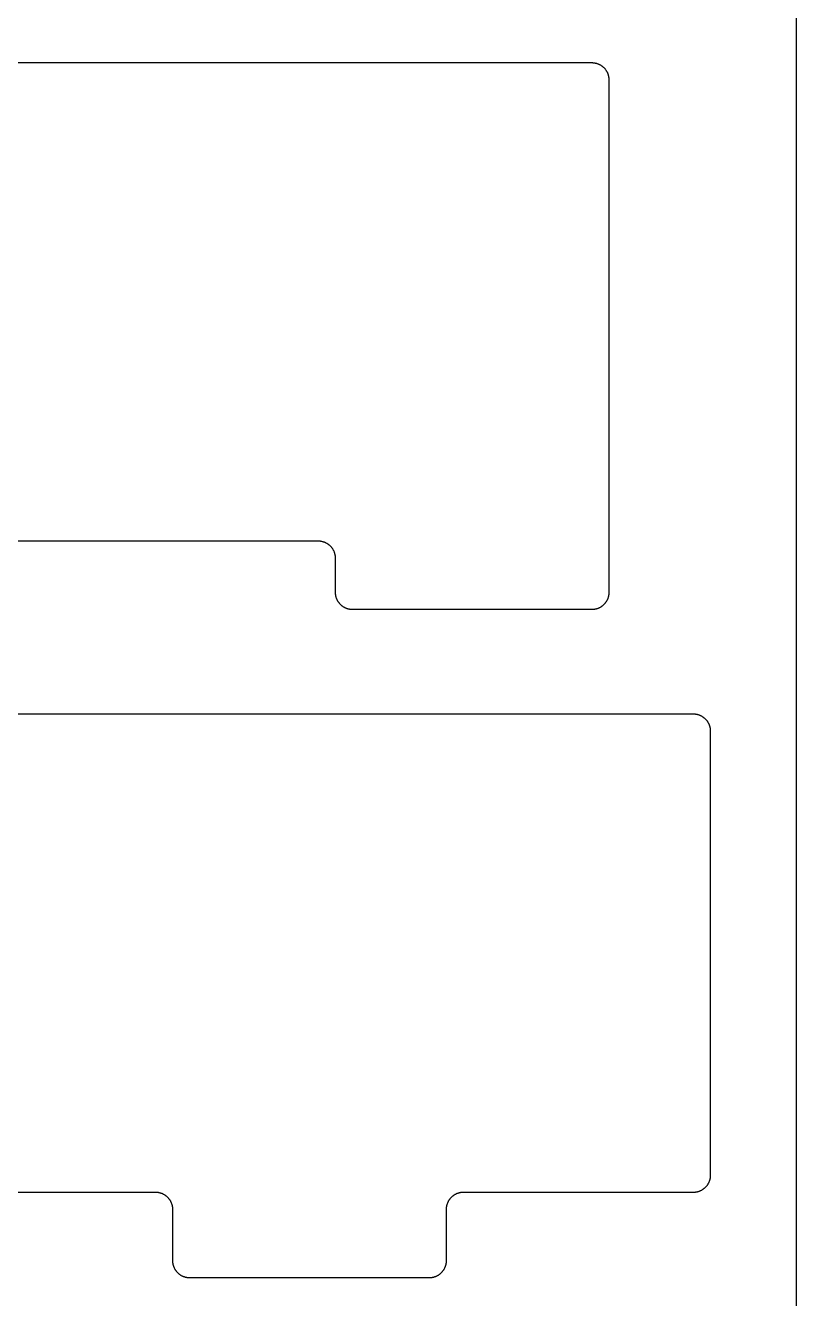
# Model space of a CAD drawing. Header units: millimetres. Extents: x 1057 to 1343, y -204 to -96.
# Drawn here: x 1320.31 to 1342.88, y -179.15 to -141.91 of the extents above; entities that cross this region are included whole.
import ezdxf

# ---------------------------------------------------------------- set-up
doc = ezdxf.new("R2010")
doc.units = ezdxf.units.MM
doc.layers.add('Layer 01', color=18, linetype='Continuous', true_color=0x000000)

msp = doc.modelspace()

# ---------------------------------------------------------------- linework, layer by layer
at = {"layer": 'Layer 01', "color": 0}
for p, q in [((1342.875, -196.55, 1.5), (1342.875, -103.45, 1.5)), ((1306.006, -143, 1.5), (1336.882, -143, 1.5)), ((1336.882, -143, 1.5), (1336.893, -143, 1.5)), ((1336.893, -143, 1.5), (1336.904, -143, 1.5)), ((1336.904, -143, 1.5), (1336.915, -143.001, 1.5)), ((1336.915, -143.001, 1.5), (1336.927, -143.002, 1.5)), ((1336.927, -143.002, 1.5), (1336.938, -143.003, 1.5)), ((1336.938, -143.003, 1.5), (1336.95, -143.005, 1.5)), ((1336.95, -143.005, 1.5), (1336.961, -143.006, 1.5)), ((1336.961, -143.006, 1.5), (1336.973, -143.008, 1.5)), ((1336.973, -143.008, 1.5), (1336.984, -143.011, 1.5)), ((1336.984, -143.011, 1.5), (1336.996, -143.013, 1.5)), ((1336.996, -143.013, 1.5), (1337.008, -143.016, 1.5)), ((1337.008, -143.016, 1.5), (1337.019, -143.019, 1.5)), ((1337.019, -143.019, 1.5), (1337.031, -143.023, 1.5)), ((1337.031, -143.023, 1.5), (1337.043, -143.027, 1.5)), ((1337.043, -143.027, 1.5), (1337.054, -143.031, 1.5)), ((1337.054, -143.031, 1.5), (1337.066, -143.035, 1.5)), ((1337.066, -143.035, 1.5), (1337.077, -143.04, 1.5)), ((1337.077, -143.04, 1.5), (1337.089, -143.045, 1.5)), ((1337.089, -143.045, 1.5), (1337.1, -143.05, 1.5)), ((1337.1, -143.05, 1.5), (1337.111, -143.056, 1.5)), ((1337.111, -143.056, 1.5), (1337.123, -143.062, 1.5)), ((1337.123, -143.062, 1.5), (1337.134, -143.068, 1.5)), ((1337.134, -143.068, 1.5), (1337.145, -143.075, 1.5)), ((1337.145, -143.075, 1.5), (1337.155, -143.082, 1.5)), ((1337.155, -143.082, 1.5), (1337.166, -143.089, 1.5)), ((1337.166, -143.089, 1.5), (1337.176, -143.096, 1.5)), ((1337.176, -143.096, 1.5), (1337.187, -143.104, 1.5)), ((1337.187, -143.104, 1.5), (1337.197, -143.112, 1.5)), ((1337.197, -143.112, 1.5), (1337.207, -143.12, 1.5)), ((1337.207, -143.12, 1.5), (1337.217, -143.129, 1.5)), ((1337.217, -143.129, 1.5), (1337.226, -143.137, 1.5)), ((1337.226, -143.137, 1.5), (1337.235, -143.146, 1.5)), ((1337.235, -143.146, 1.5), (1337.244, -143.156, 1.5)), ((1337.244, -143.156, 1.5), (1337.253, -143.165, 1.5)), ((1337.253, -143.165, 1.5), (1337.262, -143.175, 1.5)), ((1337.262, -143.175, 1.5), (1337.27, -143.185, 1.5)), ((1337.27, -143.185, 1.5), (1337.278, -143.195, 1.5)), ((1337.278, -143.195, 1.5), (1337.286, -143.205, 1.5)), ((1337.286, -143.205, 1.5), (1337.293, -143.216, 1.5)), ((1337.293, -143.216, 1.5), (1337.3, -143.226, 1.5)), ((1337.3, -143.226, 1.5), (1337.307, -143.237, 1.5)), ((1337.307, -143.237, 1.5), (1337.314, -143.248, 1.5)), ((1337.314, -143.248, 1.5), (1337.32, -143.259, 1.5)), ((1337.32, -143.259, 1.5), (1337.326, -143.27, 1.5)), ((1337.326, -143.27, 1.5), (1337.332, -143.282, 1.5)), ((1337.332, -143.282, 1.5), (1337.337, -143.293, 1.5)), ((1337.337, -143.293, 1.5), (1337.342, -143.304, 1.5)), ((1337.342, -143.304, 1.5), (1337.347, -143.316, 1.5)), ((1337.347, -143.316, 1.5), (1337.351, -143.328, 1.5)), ((1337.351, -143.328, 1.5), (1337.355, -143.339, 1.5)), ((1337.355, -143.339, 1.5), (1337.359, -143.351, 1.5)), ((1337.359, -143.351, 1.5), (1337.362, -143.362, 1.5)), ((1337.362, -143.362, 1.5), (1337.366, -143.374, 1.5)), ((1337.366, -143.374, 1.5), (1337.369, -143.386, 1.5)), ((1337.369, -143.386, 1.5), (1337.371, -143.397, 1.5)), ((1337.371, -143.397, 1.5), (1337.373, -143.409, 1.5)), ((1337.373, -143.409, 1.5), (1337.375, -143.421, 1.5)), ((1337.375, -143.421, 1.5), (1337.377, -143.432, 1.5)), ((1337.377, -143.432, 1.5), (1337.379, -143.444, 1.5)), ((1337.379, -143.444, 1.5), (1337.38, -143.455, 1.5)), ((1337.38, -143.455, 1.5), (1337.381, -143.466, 1.5)), ((1337.381, -143.466, 1.5), (1337.381, -143.478, 1.5)), ((1337.381, -143.478, 1.5), (1337.382, -143.489, 1.5)), ((1337.382, -143.489, 1.5), (1337.382, -143.5, 1.5)), ((1337.382, -143.5, 1.5), (1337.382, -158.5, 1.5)), ((1328.882, -157, 1.5), (1314.006, -157, 1.5)), ((1328.893, -157, 1.5), (1328.882, -157, 1.5)), ((1328.904, -157, 1.5), (1328.893, -157, 1.5)), ((1328.915, -157.001, 1.5), (1328.904, -157, 1.5)), ((1328.927, -157.002, 1.5), (1328.915, -157.001, 1.5)), ((1328.938, -157.003, 1.5), (1328.927, -157.002, 1.5)), ((1328.95, -157.005, 1.5), (1328.938, -157.003, 1.5)), ((1328.961, -157.006, 1.5), (1328.95, -157.005, 1.5)), ((1328.973, -157.008, 1.5), (1328.961, -157.006, 1.5)), ((1328.984, -157.011, 1.5), (1328.973, -157.008, 1.5)), ((1328.996, -157.013, 1.5), (1328.984, -157.011, 1.5)), ((1329.008, -157.016, 1.5), (1328.996, -157.013, 1.5)), ((1329.019, -157.019, 1.5), (1329.008, -157.016, 1.5)), ((1329.031, -157.023, 1.5), (1329.019, -157.019, 1.5)), ((1329.043, -157.027, 1.5), (1329.031, -157.023, 1.5)), ((1329.054, -157.031, 1.5), (1329.043, -157.027, 1.5)), ((1329.066, -157.035, 1.5), (1329.054, -157.031, 1.5)), ((1329.077, -157.04, 1.5), (1329.066, -157.035, 1.5)), ((1329.089, -157.045, 1.5), (1329.077, -157.04, 1.5)), ((1329.1, -157.05, 1.5), (1329.089, -157.045, 1.5)), ((1329.111, -157.056, 1.5), (1329.1, -157.05, 1.5)), ((1329.123, -157.062, 1.5), (1329.111, -157.056, 1.5)), ((1329.134, -157.068, 1.5), (1329.123, -157.062, 1.5)), ((1329.145, -157.075, 1.5), (1329.134, -157.068, 1.5)), ((1329.155, -157.082, 1.5), (1329.145, -157.075, 1.5)), ((1329.166, -157.089, 1.5), (1329.155, -157.082, 1.5)), ((1329.176, -157.096, 1.5), (1329.166, -157.089, 1.5)), ((1329.187, -157.104, 1.5), (1329.176, -157.096, 1.5)), ((1329.197, -157.112, 1.5), (1329.187, -157.104, 1.5)), ((1329.207, -157.12, 1.5), (1329.197, -157.112, 1.5)), ((1329.217, -157.129, 1.5), (1329.207, -157.12, 1.5)), ((1329.226, -157.137, 1.5), (1329.217, -157.129, 1.5)), ((1329.235, -157.146, 1.5), (1329.226, -157.137, 1.5)), ((1329.244, -157.156, 1.5), (1329.235, -157.146, 1.5)), ((1329.253, -157.165, 1.5), (1329.244, -157.156, 1.5)), ((1329.262, -157.175, 1.5), (1329.253, -157.165, 1.5)), ((1329.27, -157.185, 1.5), (1329.262, -157.175, 1.5)), ((1329.278, -157.195, 1.5), (1329.27, -157.185, 1.5)), ((1329.286, -157.205, 1.5), (1329.278, -157.195, 1.5)), ((1329.293, -157.216, 1.5), (1329.286, -157.205, 1.5)), ((1329.3, -157.226, 1.5), (1329.293, -157.216, 1.5)), ((1329.307, -157.237, 1.5), (1329.3, -157.226, 1.5)), ((1329.314, -157.248, 1.5), (1329.307, -157.237, 1.5)), ((1329.32, -157.259, 1.5), (1329.314, -157.248, 1.5)), ((1329.326, -157.27, 1.5), (1329.32, -157.259, 1.5)), ((1329.332, -157.282, 1.5), (1329.326, -157.27, 1.5)), ((1329.337, -157.293, 1.5), (1329.332, -157.282, 1.5)), ((1329.342, -157.304, 1.5), (1329.337, -157.293, 1.5)), ((1329.347, -157.316, 1.5), (1329.342, -157.304, 1.5)), ((1329.351, -157.328, 1.5), (1329.347, -157.316, 1.5)), ((1329.355, -157.339, 1.5), (1329.351, -157.328, 1.5)), ((1329.359, -157.351, 1.5), (1329.355, -157.339, 1.5)), ((1329.362, -157.362, 1.5), (1329.359, -157.351, 1.5)), ((1329.366, -157.374, 1.5), (1329.362, -157.362, 1.5)), ((1329.369, -157.386, 1.5), (1329.366, -157.374, 1.5)), ((1329.371, -157.397, 1.5), (1329.369, -157.386, 1.5)), ((1329.373, -157.409, 1.5), (1329.371, -157.397, 1.5)), ((1329.375, -157.421, 1.5), (1329.373, -157.409, 1.5)), ((1329.377, -157.432, 1.5), (1329.375, -157.421, 1.5)), ((1329.379, -157.444, 1.5), (1329.377, -157.432, 1.5)), ((1329.38, -157.455, 1.5), (1329.379, -157.444, 1.5)), ((1329.381, -157.466, 1.5), (1329.38, -157.455, 1.5)), ((1329.381, -157.478, 1.5), (1329.381, -157.466, 1.5)), ((1329.382, -157.489, 1.5), (1329.381, -157.478, 1.5)), ((1329.382, -157.5, 1.5), (1329.382, -157.489, 1.5)), ((1329.382, -158.5, 1.5), (1329.382, -157.5, 1.5)), ((1329.382, -158.511, 1.5), (1329.382, -158.5, 1.5)), ((1329.382, -158.522, 1.5), (1329.382, -158.511, 1.5)), ((1329.383, -158.534, 1.5), (1329.382, -158.522, 1.5)), ((1329.384, -158.545, 1.5), (1329.383, -158.534, 1.5)), ((1329.385, -158.556, 1.5), (1329.384, -158.545, 1.5)), ((1329.386, -158.568, 1.5), (1329.385, -158.556, 1.5)), ((1329.388, -158.579, 1.5), (1329.386, -158.568, 1.5)), ((1329.39, -158.591, 1.5), (1329.388, -158.579, 1.5)), ((1329.392, -158.603, 1.5), (1329.39, -158.591, 1.5)), ((1329.395, -158.614, 1.5), (1329.392, -158.603, 1.5)), ((1329.398, -158.626, 1.5), (1329.395, -158.614, 1.5)), ((1329.401, -158.638, 1.5), (1329.398, -158.626, 1.5)), ((1329.405, -158.649, 1.5), (1329.401, -158.638, 1.5)), ((1337.362, -158.638, 1.5), (1337.359, -158.649, 1.5)), ((1337.366, -158.626, 1.5), (1337.362, -158.638, 1.5)), ((1337.369, -158.614, 1.5), (1337.366, -158.626, 1.5)), ((1337.371, -158.603, 1.5), (1337.369, -158.614, 1.5)), ((1337.373, -158.591, 1.5), (1337.371, -158.603, 1.5)), ((1337.375, -158.579, 1.5), (1337.373, -158.591, 1.5)), ((1337.377, -158.568, 1.5), (1337.375, -158.579, 1.5)), ((1337.379, -158.556, 1.5), (1337.377, -158.568, 1.5)), ((1337.38, -158.545, 1.5), (1337.379, -158.556, 1.5)), ((1337.381, -158.534, 1.5), (1337.38, -158.545, 1.5)), ((1337.382, -158.511, 1.5), (1337.381, -158.522, 1.5)), ((1337.381, -158.522, 1.5), (1337.381, -158.534, 1.5)), ((1337.382, -158.5, 1.5), (1337.382, -158.511, 1.5)), ((1329.408, -158.661, 1.5), (1329.405, -158.649, 1.5)), ((1329.412, -158.672, 1.5), (1329.408, -158.661, 1.5)), ((1329.417, -158.684, 1.5), (1329.412, -158.672, 1.5)), ((1329.422, -158.696, 1.5), (1329.417, -158.684, 1.5)), ((1329.427, -158.707, 1.5), (1329.422, -158.696, 1.5)), ((1329.432, -158.718, 1.5), (1329.427, -158.707, 1.5)), ((1329.438, -158.73, 1.5), (1329.432, -158.718, 1.5)), ((1329.444, -158.741, 1.5), (1329.438, -158.73, 1.5)), ((1329.45, -158.752, 1.5), (1329.444, -158.741, 1.5)), ((1329.456, -158.763, 1.5), (1329.45, -158.752, 1.5)), ((1329.463, -158.774, 1.5), (1329.456, -158.763, 1.5)), ((1329.47, -158.784, 1.5), (1329.463, -158.774, 1.5)), ((1329.478, -158.795, 1.5), (1329.47, -158.784, 1.5)), ((1329.486, -158.805, 1.5), (1329.478, -158.795, 1.5)), ((1329.494, -158.815, 1.5), (1329.486, -158.805, 1.5)), ((1329.502, -158.825, 1.5), (1329.494, -158.815, 1.5)), ((1329.51, -158.835, 1.5), (1329.502, -158.825, 1.5)), ((1329.519, -158.844, 1.5), (1329.51, -158.835, 1.5)), ((1329.528, -158.854, 1.5), (1329.519, -158.844, 1.5)), ((1329.537, -158.863, 1.5), (1329.528, -158.854, 1.5)), ((1329.547, -158.871, 1.5), (1329.537, -158.863, 1.5)), ((1329.557, -158.88, 1.5), (1329.547, -158.871, 1.5)), ((1329.567, -158.888, 1.5), (1329.557, -158.88, 1.5)), ((1329.577, -158.896, 1.5), (1329.567, -158.888, 1.5)), ((1329.587, -158.904, 1.5), (1329.577, -158.896, 1.5)), ((1329.598, -158.911, 1.5), (1329.587, -158.904, 1.5)), ((1329.608, -158.918, 1.5), (1329.598, -158.911, 1.5)), ((1329.619, -158.925, 1.5), (1329.608, -158.918, 1.5)), ((1329.63, -158.932, 1.5), (1329.619, -158.925, 1.5)), ((1329.641, -158.938, 1.5), (1329.63, -158.932, 1.5)), ((1329.652, -158.944, 1.5), (1329.641, -158.938, 1.5)), ((1329.663, -158.95, 1.5), (1329.652, -158.944, 1.5)), ((1329.675, -158.955, 1.5), (1329.663, -158.95, 1.5)), ((1329.686, -158.96, 1.5), (1329.675, -158.955, 1.5)), ((1329.698, -158.965, 1.5), (1329.686, -158.96, 1.5)), ((1329.709, -158.969, 1.5), (1329.698, -158.965, 1.5)), ((1329.721, -158.973, 1.5), (1329.709, -158.969, 1.5)), ((1329.733, -158.977, 1.5), (1329.721, -158.973, 1.5)), ((1329.744, -158.981, 1.5), (1329.733, -158.977, 1.5)), ((1329.756, -158.984, 1.5), (1329.744, -158.981, 1.5)), ((1329.767, -158.987, 1.5), (1329.756, -158.984, 1.5)), ((1329.779, -158.989, 1.5), (1329.767, -158.987, 1.5)), ((1329.791, -158.992, 1.5), (1329.779, -158.989, 1.5)), ((1329.802, -158.994, 1.5), (1329.791, -158.992, 1.5)), ((1329.814, -158.995, 1.5), (1329.802, -158.994, 1.5)), ((1329.825, -158.997, 1.5), (1329.814, -158.995, 1.5)), ((1329.837, -158.998, 1.5), (1329.825, -158.997, 1.5)), ((1329.848, -158.999, 1.5), (1329.837, -158.998, 1.5)), ((1329.859, -159, 1.5), (1329.848, -158.999, 1.5)), ((1329.871, -159, 1.5), (1329.859, -159, 1.5)), ((1329.882, -159, 1.5), (1329.871, -159, 1.5)), ((1336.882, -159, 1.5), (1329.882, -159, 1.5)), ((1336.893, -159, 1.5), (1336.882, -159, 1.5)), ((1336.904, -159, 1.5), (1336.893, -159, 1.5)), ((1336.915, -158.999, 1.5), (1336.904, -159, 1.5)), ((1336.927, -158.998, 1.5), (1336.915, -158.999, 1.5)), ((1336.938, -158.997, 1.5), (1336.927, -158.998, 1.5)), ((1336.95, -158.995, 1.5), (1336.938, -158.997, 1.5)), ((1336.961, -158.994, 1.5), (1336.95, -158.995, 1.5)), ((1336.973, -158.992, 1.5), (1336.961, -158.994, 1.5)), ((1336.984, -158.989, 1.5), (1336.973, -158.992, 1.5)), ((1336.996, -158.987, 1.5), (1336.984, -158.989, 1.5)), ((1337.008, -158.984, 1.5), (1336.996, -158.987, 1.5)), ((1337.019, -158.981, 1.5), (1337.008, -158.984, 1.5)), ((1337.031, -158.977, 1.5), (1337.019, -158.981, 1.5)), ((1337.043, -158.973, 1.5), (1337.031, -158.977, 1.5)), ((1337.054, -158.969, 1.5), (1337.043, -158.973, 1.5)), ((1337.066, -158.965, 1.5), (1337.054, -158.969, 1.5)), ((1337.077, -158.96, 1.5), (1337.066, -158.965, 1.5)), ((1337.089, -158.955, 1.5), (1337.077, -158.96, 1.5)), ((1337.1, -158.95, 1.5), (1337.089, -158.955, 1.5)), ((1337.111, -158.944, 1.5), (1337.1, -158.95, 1.5)), ((1337.123, -158.938, 1.5), (1337.111, -158.944, 1.5)), ((1337.134, -158.932, 1.5), (1337.123, -158.938, 1.5)), ((1337.145, -158.925, 1.5), (1337.134, -158.932, 1.5)), ((1337.155, -158.918, 1.5), (1337.145, -158.925, 1.5)), ((1337.166, -158.911, 1.5), (1337.155, -158.918, 1.5)), ((1337.176, -158.904, 1.5), (1337.166, -158.911, 1.5)), ((1337.187, -158.896, 1.5), (1337.176, -158.904, 1.5)), ((1337.197, -158.888, 1.5), (1337.187, -158.896, 1.5)), ((1337.207, -158.88, 1.5), (1337.197, -158.888, 1.5)), ((1337.217, -158.871, 1.5), (1337.207, -158.88, 1.5)), ((1337.226, -158.863, 1.5), (1337.217, -158.871, 1.5)), ((1337.235, -158.854, 1.5), (1337.226, -158.863, 1.5)), ((1337.244, -158.844, 1.5), (1337.235, -158.854, 1.5)), ((1337.253, -158.835, 1.5), (1337.244, -158.844, 1.5)), ((1337.262, -158.825, 1.5), (1337.253, -158.835, 1.5)), ((1337.27, -158.815, 1.5), (1337.262, -158.825, 1.5)), ((1337.278, -158.805, 1.5), (1337.27, -158.815, 1.5)), ((1337.286, -158.795, 1.5), (1337.278, -158.805, 1.5)), ((1337.293, -158.784, 1.5), (1337.286, -158.795, 1.5)), ((1337.3, -158.774, 1.5), (1337.293, -158.784, 1.5)), ((1337.307, -158.763, 1.5), (1337.3, -158.774, 1.5)), ((1337.314, -158.752, 1.5), (1337.307, -158.763, 1.5)), ((1337.32, -158.741, 1.5), (1337.314, -158.752, 1.5)), ((1337.326, -158.73, 1.5), (1337.32, -158.741, 1.5)), ((1337.332, -158.718, 1.5), (1337.326, -158.73, 1.5)), ((1337.337, -158.707, 1.5), (1337.332, -158.718, 1.5)), ((1337.342, -158.696, 1.5), (1337.337, -158.707, 1.5)), ((1337.347, -158.684, 1.5), (1337.342, -158.696, 1.5)), ((1337.351, -158.672, 1.5), (1337.347, -158.684, 1.5)), ((1337.355, -158.661, 1.5), (1337.351, -158.672, 1.5)), ((1337.359, -158.649, 1.5), (1337.355, -158.661, 1.5)), ((1300.656, -162.05, 1.5), (1339.85, -162.05, 1.5)), ((1339.85, -162.05, 1.5), (1339.861, -162.05, 1.5)), ((1339.861, -162.05, 1.5), (1339.872, -162.05, 1.5)), ((1339.872, -162.05, 1.5), (1339.884, -162.051, 1.5)), ((1339.884, -162.051, 1.5), (1339.895, -162.052, 1.5)), ((1339.895, -162.052, 1.5), (1339.906, -162.053, 1.5)), ((1339.906, -162.053, 1.5), (1339.918, -162.055, 1.5)), ((1339.918, -162.055, 1.5), (1339.929, -162.056, 1.5)), ((1339.929, -162.056, 1.5), (1339.941, -162.058, 1.5)), ((1339.941, -162.058, 1.5), (1339.953, -162.061, 1.5)), ((1339.953, -162.061, 1.5), (1339.964, -162.063, 1.5)), ((1339.964, -162.063, 1.5), (1339.976, -162.066, 1.5)), ((1339.976, -162.066, 1.5), (1339.988, -162.069, 1.5)), ((1339.988, -162.069, 1.5), (1339.999, -162.073, 1.5)), ((1339.999, -162.073, 1.5), (1340.011, -162.077, 1.5)), ((1340.011, -162.077, 1.5), (1340.022, -162.081, 1.5)), ((1340.022, -162.081, 1.5), (1340.034, -162.085, 1.5)), ((1340.034, -162.085, 1.5), (1340.046, -162.09, 1.5)), ((1340.046, -162.09, 1.5), (1340.057, -162.095, 1.5)), ((1340.057, -162.095, 1.5), (1340.068, -162.1, 1.5)), ((1340.068, -162.1, 1.5), (1340.08, -162.106, 1.5)), ((1340.08, -162.106, 1.5), (1340.091, -162.112, 1.5)), ((1340.091, -162.112, 1.5), (1340.102, -162.118, 1.5)), ((1340.102, -162.118, 1.5), (1340.113, -162.125, 1.5)), ((1340.113, -162.125, 1.5), (1340.124, -162.132, 1.5)), ((1340.124, -162.132, 1.5), (1340.134, -162.139, 1.5)), ((1340.134, -162.139, 1.5), (1340.145, -162.146, 1.5)), ((1340.145, -162.146, 1.5), (1340.155, -162.154, 1.5)), ((1340.155, -162.154, 1.5), (1340.165, -162.162, 1.5)), ((1340.165, -162.162, 1.5), (1340.175, -162.17, 1.5)), ((1340.175, -162.17, 1.5), (1340.185, -162.179, 1.5)), ((1340.185, -162.179, 1.5), (1340.194, -162.187, 1.5)), ((1340.194, -162.187, 1.5), (1340.204, -162.196, 1.5)), ((1340.204, -162.196, 1.5), (1340.213, -162.206, 1.5)), ((1340.213, -162.206, 1.5), (1340.221, -162.215, 1.5)), ((1340.221, -162.215, 1.5), (1340.23, -162.225, 1.5)), ((1340.23, -162.225, 1.5), (1340.238, -162.235, 1.5)), ((1340.238, -162.235, 1.5), (1340.246, -162.245, 1.5)), ((1340.246, -162.245, 1.5), (1340.254, -162.255, 1.5)), ((1340.254, -162.255, 1.5), (1340.261, -162.266, 1.5)), ((1340.261, -162.266, 1.5), (1340.268, -162.276, 1.5)), ((1340.268, -162.276, 1.5), (1340.275, -162.287, 1.5)), ((1340.275, -162.287, 1.5), (1340.282, -162.298, 1.5)), ((1340.282, -162.298, 1.5), (1340.288, -162.309, 1.5)), ((1340.288, -162.309, 1.5), (1340.294, -162.32, 1.5)), ((1340.294, -162.32, 1.5), (1340.3, -162.332, 1.5)), ((1340.3, -162.332, 1.5), (1340.305, -162.343, 1.5)), ((1340.305, -162.343, 1.5), (1340.31, -162.354, 1.5)), ((1340.31, -162.354, 1.5), (1340.315, -162.366, 1.5)), ((1340.315, -162.366, 1.5), (1340.319, -162.378, 1.5)), ((1340.319, -162.378, 1.5), (1340.323, -162.389, 1.5)), ((1340.323, -162.389, 1.5), (1340.327, -162.401, 1.5)), ((1340.327, -162.401, 1.5), (1340.331, -162.412, 1.5)), ((1340.331, -162.412, 1.5), (1340.334, -162.424, 1.5)), ((1340.334, -162.424, 1.5), (1340.337, -162.436, 1.5)), ((1340.337, -162.436, 1.5), (1340.339, -162.447, 1.5)), ((1340.339, -162.447, 1.5), (1340.342, -162.459, 1.5)), ((1340.342, -162.459, 1.5), (1340.344, -162.471, 1.5)), ((1340.344, -162.471, 1.5), (1340.345, -162.482, 1.5)), ((1340.345, -162.482, 1.5), (1340.347, -162.494, 1.5)), ((1340.347, -162.494, 1.5), (1340.348, -162.505, 1.5)), ((1340.348, -162.505, 1.5), (1340.349, -162.516, 1.5)), ((1340.349, -162.516, 1.5), (1340.35, -162.528, 1.5)), ((1340.35, -162.528, 1.5), (1340.35, -162.539, 1.5)), ((1340.35, -162.539, 1.5), (1340.35, -162.55, 1.5)), ((1340.35, -162.55, 1.5), (1340.35, -175.55, 1.5)), ((1340.3, -175.768, 1.5), (1340.294, -175.78, 1.5)), ((1340.305, -175.757, 1.5), (1340.3, -175.768, 1.5)), ((1340.31, -175.746, 1.5), (1340.305, -175.757, 1.5)), ((1340.315, -175.734, 1.5), (1340.31, -175.746, 1.5)), ((1340.319, -175.722, 1.5), (1340.315, -175.734, 1.5)), ((1340.323, -175.711, 1.5), (1340.319, -175.722, 1.5)), ((1340.327, -175.699, 1.5), (1340.323, -175.711, 1.5)), ((1340.331, -175.688, 1.5), (1340.327, -175.699, 1.5)), ((1340.334, -175.676, 1.5), (1340.331, -175.688, 1.5)), ((1340.337, -175.664, 1.5), (1340.334, -175.676, 1.5)), ((1340.339, -175.653, 1.5), (1340.337, -175.664, 1.5)), ((1340.342, -175.641, 1.5), (1340.339, -175.653, 1.5)), ((1340.344, -175.629, 1.5), (1340.342, -175.641, 1.5)), ((1340.345, -175.618, 1.5), (1340.344, -175.629, 1.5)), ((1340.347, -175.606, 1.5), (1340.345, -175.618, 1.5)), ((1340.348, -175.595, 1.5), (1340.347, -175.606, 1.5)), ((1340.349, -175.584, 1.5), (1340.348, -175.595, 1.5)), ((1340.35, -175.572, 1.5), (1340.349, -175.584, 1.5)), ((1340.35, -175.55, 1.5), (1340.35, -175.561, 1.5)), ((1340.35, -175.561, 1.5), (1340.35, -175.572, 1.5)), ((1324.119, -176.05, 1.5), (1309.243, -176.05, 1.5)), ((1324.13, -176.05, 1.5), (1324.119, -176.05, 1.5)), ((1324.142, -176.05, 1.5), (1324.13, -176.05, 1.5)), ((1324.153, -176.051, 1.5), (1324.142, -176.05, 1.5)), ((1324.164, -176.052, 1.5), (1324.153, -176.051, 1.5)), ((1324.176, -176.053, 1.5), (1324.164, -176.052, 1.5)), ((1324.187, -176.055, 1.5), (1324.176, -176.053, 1.5)), ((1324.199, -176.056, 1.5), (1324.187, -176.055, 1.5)), ((1324.21, -176.058, 1.5), (1324.199, -176.056, 1.5)), ((1324.222, -176.061, 1.5), (1324.21, -176.058, 1.5)), ((1324.234, -176.063, 1.5), (1324.222, -176.061, 1.5)), ((1324.245, -176.066, 1.5), (1324.234, -176.063, 1.5)), ((1324.257, -176.069, 1.5), (1324.245, -176.066, 1.5)), ((1324.268, -176.073, 1.5), (1324.257, -176.069, 1.5)), ((1324.28, -176.077, 1.5), (1324.268, -176.073, 1.5)), ((1324.292, -176.081, 1.5), (1324.28, -176.077, 1.5)), ((1324.303, -176.085, 1.5), (1324.292, -176.081, 1.5)), ((1324.315, -176.09, 1.5), (1324.303, -176.085, 1.5)), ((1324.326, -176.095, 1.5), (1324.315, -176.09, 1.5)), ((1324.338, -176.1, 1.5), (1324.326, -176.095, 1.5)), ((1324.349, -176.106, 1.5), (1324.338, -176.1, 1.5)), ((1324.36, -176.112, 1.5), (1324.349, -176.106, 1.5)), ((1324.371, -176.118, 1.5), (1324.36, -176.112, 1.5)), ((1324.382, -176.125, 1.5), (1324.371, -176.118, 1.5)), ((1324.393, -176.132, 1.5), (1324.382, -176.125, 1.5)), ((1324.403, -176.139, 1.5), (1324.393, -176.132, 1.5)), ((1324.414, -176.146, 1.5), (1324.403, -176.139, 1.5)), ((1324.424, -176.154, 1.5), (1324.414, -176.146, 1.5)), ((1332.825, -176.146, 1.5), (1332.814, -176.154, 1.5)), ((1332.835, -176.139, 1.5), (1332.825, -176.146, 1.5)), ((1332.846, -176.132, 1.5), (1332.835, -176.139, 1.5)), ((1332.856, -176.125, 1.5), (1332.846, -176.132, 1.5)), ((1332.867, -176.118, 1.5), (1332.856, -176.125, 1.5)), ((1332.878, -176.112, 1.5), (1332.867, -176.118, 1.5)), ((1332.89, -176.106, 1.5), (1332.878, -176.112, 1.5)), ((1332.901, -176.1, 1.5), (1332.89, -176.106, 1.5)), ((1332.912, -176.095, 1.5), (1332.901, -176.1, 1.5)), ((1332.924, -176.09, 1.5), (1332.912, -176.095, 1.5)), ((1332.935, -176.085, 1.5), (1332.924, -176.09, 1.5)), ((1332.947, -176.081, 1.5), (1332.935, -176.085, 1.5)), ((1332.958, -176.077, 1.5), (1332.947, -176.081, 1.5)), ((1332.97, -176.073, 1.5), (1332.958, -176.077, 1.5)), ((1332.982, -176.069, 1.5), (1332.97, -176.073, 1.5)), ((1332.993, -176.066, 1.5), (1332.982, -176.069, 1.5)), ((1333.005, -176.063, 1.5), (1332.993, -176.066, 1.5)), ((1333.017, -176.061, 1.5), (1333.005, -176.063, 1.5)), ((1333.028, -176.058, 1.5), (1333.017, -176.061, 1.5)), ((1333.04, -176.056, 1.5), (1333.028, -176.058, 1.5)), ((1333.051, -176.055, 1.5), (1333.04, -176.056, 1.5)), ((1333.063, -176.053, 1.5), (1333.051, -176.055, 1.5)), ((1333.074, -176.052, 1.5), (1333.063, -176.053, 1.5)), ((1333.086, -176.051, 1.5), (1333.074, -176.052, 1.5)), ((1333.097, -176.05, 1.5), (1333.086, -176.051, 1.5)), ((1333.108, -176.05, 1.5), (1333.097, -176.05, 1.5)), ((1333.119, -176.05, 1.5), (1333.108, -176.05, 1.5)), ((1339.85, -176.05, 1.5), (1333.119, -176.05, 1.5)), ((1339.861, -176.05, 1.5), (1339.85, -176.05, 1.5)), ((1339.872, -176.05, 1.5), (1339.861, -176.05, 1.5)), ((1339.884, -176.049, 1.5), (1339.872, -176.05, 1.5)), ((1339.895, -176.048, 1.5), (1339.884, -176.049, 1.5)), ((1339.906, -176.047, 1.5), (1339.895, -176.048, 1.5)), ((1339.918, -176.045, 1.5), (1339.906, -176.047, 1.5)), ((1339.929, -176.044, 1.5), (1339.918, -176.045, 1.5)), ((1339.941, -176.042, 1.5), (1339.929, -176.044, 1.5)), ((1339.953, -176.039, 1.5), (1339.941, -176.042, 1.5)), ((1339.964, -176.037, 1.5), (1339.953, -176.039, 1.5)), ((1339.976, -176.034, 1.5), (1339.964, -176.037, 1.5)), ((1339.988, -176.031, 1.5), (1339.976, -176.034, 1.5)), ((1339.999, -176.027, 1.5), (1339.988, -176.031, 1.5)), ((1340.011, -176.023, 1.5), (1339.999, -176.027, 1.5)), ((1340.022, -176.019, 1.5), (1340.011, -176.023, 1.5)), ((1340.034, -176.015, 1.5), (1340.022, -176.019, 1.5)), ((1340.046, -176.01, 1.5), (1340.034, -176.015, 1.5)), ((1340.057, -176.005, 1.5), (1340.046, -176.01, 1.5)), ((1340.068, -176, 1.5), (1340.057, -176.005, 1.5)), ((1340.08, -175.994, 1.5), (1340.068, -176, 1.5)), ((1340.091, -175.988, 1.5), (1340.08, -175.994, 1.5)), ((1340.102, -175.982, 1.5), (1340.091, -175.988, 1.5)), ((1340.113, -175.975, 1.5), (1340.102, -175.982, 1.5)), ((1340.124, -175.968, 1.5), (1340.113, -175.975, 1.5)), ((1340.134, -175.961, 1.5), (1340.124, -175.968, 1.5)), ((1340.145, -175.954, 1.5), (1340.134, -175.961, 1.5)), ((1340.155, -175.946, 1.5), (1340.145, -175.954, 1.5)), ((1340.165, -175.938, 1.5), (1340.155, -175.946, 1.5)), ((1340.175, -175.93, 1.5), (1340.165, -175.938, 1.5)), ((1340.185, -175.921, 1.5), (1340.175, -175.93, 1.5)), ((1340.194, -175.913, 1.5), (1340.185, -175.921, 1.5)), ((1340.204, -175.904, 1.5), (1340.194, -175.913, 1.5)), ((1340.213, -175.894, 1.5), (1340.204, -175.904, 1.5)), ((1340.221, -175.885, 1.5), (1340.213, -175.894, 1.5)), ((1340.23, -175.875, 1.5), (1340.221, -175.885, 1.5)), ((1340.238, -175.865, 1.5), (1340.23, -175.875, 1.5)), ((1340.246, -175.855, 1.5), (1340.238, -175.865, 1.5)), ((1340.254, -175.845, 1.5), (1340.246, -175.855, 1.5)), ((1340.261, -175.834, 1.5), (1340.254, -175.845, 1.5)), ((1340.268, -175.824, 1.5), (1340.261, -175.834, 1.5)), ((1340.275, -175.813, 1.5), (1340.268, -175.824, 1.5)), ((1340.282, -175.802, 1.5), (1340.275, -175.813, 1.5)), ((1340.288, -175.791, 1.5), (1340.282, -175.802, 1.5)), ((1340.294, -175.78, 1.5), (1340.288, -175.791, 1.5)), ((1324.434, -176.162, 1.5), (1324.424, -176.154, 1.5)), ((1324.444, -176.17, 1.5), (1324.434, -176.162, 1.5)), ((1324.454, -176.179, 1.5), (1324.444, -176.17, 1.5)), ((1324.464, -176.187, 1.5), (1324.454, -176.179, 1.5)), ((1324.473, -176.196, 1.5), (1324.464, -176.187, 1.5)), ((1324.482, -176.206, 1.5), (1324.473, -176.196, 1.5)), ((1324.491, -176.215, 1.5), (1324.482, -176.206, 1.5)), ((1324.499, -176.225, 1.5), (1324.491, -176.215, 1.5)), ((1324.507, -176.235, 1.5), (1324.499, -176.225, 1.5)), ((1324.515, -176.245, 1.5), (1324.507, -176.235, 1.5)), ((1324.523, -176.255, 1.5), (1324.515, -176.245, 1.5)), ((1324.531, -176.266, 1.5), (1324.523, -176.255, 1.5)), ((1324.538, -176.276, 1.5), (1324.531, -176.266, 1.5)), ((1324.545, -176.287, 1.5), (1324.538, -176.276, 1.5)), ((1324.551, -176.298, 1.5), (1324.545, -176.287, 1.5)), ((1324.557, -176.309, 1.5), (1324.551, -176.298, 1.5)), ((1324.563, -176.32, 1.5), (1324.557, -176.309, 1.5)), ((1324.569, -176.332, 1.5), (1324.563, -176.32, 1.5)), ((1324.574, -176.343, 1.5), (1324.569, -176.332, 1.5)), ((1324.579, -176.354, 1.5), (1324.574, -176.343, 1.5)), ((1324.584, -176.366, 1.5), (1324.579, -176.354, 1.5)), ((1324.589, -176.378, 1.5), (1324.584, -176.366, 1.5)), ((1324.593, -176.389, 1.5), (1324.589, -176.378, 1.5)), ((1324.596, -176.401, 1.5), (1324.593, -176.389, 1.5)), ((1324.6, -176.412, 1.5), (1324.596, -176.401, 1.5)), ((1324.603, -176.424, 1.5), (1324.6, -176.412, 1.5)), ((1324.606, -176.436, 1.5), (1324.603, -176.424, 1.5)), ((1324.609, -176.447, 1.5), (1324.606, -176.436, 1.5)), ((1324.611, -176.459, 1.5), (1324.609, -176.447, 1.5)), ((1324.613, -176.471, 1.5), (1324.611, -176.459, 1.5)), ((1324.615, -176.482, 1.5), (1324.613, -176.471, 1.5)), ((1324.616, -176.494, 1.5), (1324.615, -176.482, 1.5)), ((1324.617, -176.505, 1.5), (1324.616, -176.494, 1.5)), ((1324.618, -176.516, 1.5), (1324.617, -176.505, 1.5)), ((1324.619, -176.528, 1.5), (1324.618, -176.516, 1.5)), ((1332.621, -176.505, 1.5), (1332.62, -176.516, 1.5)), ((1332.62, -176.516, 1.5), (1332.62, -176.528, 1.5)), ((1332.622, -176.494, 1.5), (1332.621, -176.505, 1.5)), ((1332.624, -176.482, 1.5), (1332.622, -176.494, 1.5)), ((1332.626, -176.471, 1.5), (1332.624, -176.482, 1.5)), ((1332.628, -176.459, 1.5), (1332.626, -176.471, 1.5)), ((1332.63, -176.447, 1.5), (1332.628, -176.459, 1.5)), ((1332.632, -176.436, 1.5), (1332.63, -176.447, 1.5)), ((1332.635, -176.424, 1.5), (1332.632, -176.436, 1.5)), ((1332.639, -176.412, 1.5), (1332.635, -176.424, 1.5)), ((1332.642, -176.401, 1.5), (1332.639, -176.412, 1.5)), ((1332.646, -176.389, 1.5), (1332.642, -176.401, 1.5)), ((1332.65, -176.378, 1.5), (1332.646, -176.389, 1.5)), ((1332.654, -176.366, 1.5), (1332.65, -176.378, 1.5)), ((1332.659, -176.354, 1.5), (1332.654, -176.366, 1.5)), ((1332.664, -176.343, 1.5), (1332.659, -176.354, 1.5)), ((1332.669, -176.332, 1.5), (1332.664, -176.343, 1.5)), ((1332.675, -176.32, 1.5), (1332.669, -176.332, 1.5)), ((1332.681, -176.309, 1.5), (1332.675, -176.32, 1.5)), ((1332.687, -176.298, 1.5), (1332.681, -176.309, 1.5)), ((1332.694, -176.287, 1.5), (1332.687, -176.298, 1.5)), ((1332.701, -176.276, 1.5), (1332.694, -176.287, 1.5)), ((1332.708, -176.266, 1.5), (1332.701, -176.276, 1.5)), ((1332.715, -176.255, 1.5), (1332.708, -176.266, 1.5)), ((1332.723, -176.245, 1.5), (1332.715, -176.255, 1.5)), ((1332.731, -176.235, 1.5), (1332.723, -176.245, 1.5)), ((1332.739, -176.225, 1.5), (1332.731, -176.235, 1.5)), ((1332.748, -176.215, 1.5), (1332.739, -176.225, 1.5)), ((1332.757, -176.206, 1.5), (1332.748, -176.215, 1.5)), ((1332.766, -176.196, 1.5), (1332.757, -176.206, 1.5)), ((1332.775, -176.187, 1.5), (1332.766, -176.196, 1.5)), ((1332.784, -176.179, 1.5), (1332.775, -176.187, 1.5)), ((1332.794, -176.17, 1.5), (1332.784, -176.179, 1.5)), ((1332.804, -176.162, 1.5), (1332.794, -176.17, 1.5)), ((1332.814, -176.154, 1.5), (1332.804, -176.162, 1.5)), ((1324.619, -176.539, 1.5), (1324.619, -176.528, 1.5)), ((1324.619, -176.55, 1.5), (1324.619, -176.539, 1.5)), ((1324.619, -178.05, 1.5), (1324.619, -176.55, 1.5)), ((1332.62, -176.528, 1.5), (1332.619, -176.539, 1.5)), ((1332.619, -176.539, 1.5), (1332.619, -176.55, 1.5)), ((1332.619, -176.55, 1.5), (1332.619, -178.05, 1.5)), ((1324.619, -178.061, 1.5), (1324.619, -178.05, 1.5)), ((1324.62, -178.072, 1.5), (1324.619, -178.061, 1.5)), ((1324.62, -178.084, 1.5), (1324.62, -178.072, 1.5)), ((1324.621, -178.095, 1.5), (1324.62, -178.084, 1.5)), ((1324.622, -178.106, 1.5), (1324.621, -178.095, 1.5)), ((1324.624, -178.118, 1.5), (1324.622, -178.106, 1.5)), ((1324.626, -178.129, 1.5), (1324.624, -178.118, 1.5)), ((1324.628, -178.141, 1.5), (1324.626, -178.129, 1.5)), ((1324.63, -178.153, 1.5), (1324.628, -178.141, 1.5)), ((1324.632, -178.164, 1.5), (1324.63, -178.153, 1.5)), ((1324.635, -178.176, 1.5), (1324.632, -178.164, 1.5)), ((1324.639, -178.188, 1.5), (1324.635, -178.176, 1.5)), ((1324.642, -178.199, 1.5), (1324.639, -178.188, 1.5)), ((1324.646, -178.211, 1.5), (1324.642, -178.199, 1.5)), ((1324.65, -178.222, 1.5), (1324.646, -178.211, 1.5)), ((1324.654, -178.234, 1.5), (1324.65, -178.222, 1.5)), ((1324.659, -178.246, 1.5), (1324.654, -178.234, 1.5)), ((1324.664, -178.257, 1.5), (1324.659, -178.246, 1.5)), ((1324.669, -178.268, 1.5), (1324.664, -178.257, 1.5)), ((1324.675, -178.28, 1.5), (1324.669, -178.268, 1.5)), ((1324.681, -178.291, 1.5), (1324.675, -178.28, 1.5)), ((1324.687, -178.302, 1.5), (1324.681, -178.291, 1.5)), ((1324.694, -178.313, 1.5), (1324.687, -178.302, 1.5)), ((1324.701, -178.324, 1.5), (1324.694, -178.313, 1.5)), ((1324.708, -178.334, 1.5), (1324.701, -178.324, 1.5)), ((1324.715, -178.345, 1.5), (1324.708, -178.334, 1.5)), ((1324.723, -178.355, 1.5), (1324.715, -178.345, 1.5)), ((1324.731, -178.365, 1.5), (1324.723, -178.355, 1.5)), ((1324.739, -178.375, 1.5), (1324.731, -178.365, 1.5)), ((1324.748, -178.385, 1.5), (1324.739, -178.375, 1.5)), ((1332.499, -178.375, 1.5), (1332.491, -178.385, 1.5)), ((1332.507, -178.365, 1.5), (1332.499, -178.375, 1.5)), ((1332.515, -178.355, 1.5), (1332.507, -178.365, 1.5)), ((1332.523, -178.345, 1.5), (1332.515, -178.355, 1.5)), ((1332.531, -178.334, 1.5), (1332.523, -178.345, 1.5)), ((1332.538, -178.324, 1.5), (1332.531, -178.334, 1.5)), ((1332.545, -178.313, 1.5), (1332.538, -178.324, 1.5)), ((1332.551, -178.302, 1.5), (1332.545, -178.313, 1.5)), ((1332.557, -178.291, 1.5), (1332.551, -178.302, 1.5)), ((1332.563, -178.28, 1.5), (1332.557, -178.291, 1.5)), ((1332.569, -178.268, 1.5), (1332.563, -178.28, 1.5)), ((1332.574, -178.257, 1.5), (1332.569, -178.268, 1.5)), ((1332.579, -178.246, 1.5), (1332.574, -178.257, 1.5)), ((1332.584, -178.234, 1.5), (1332.579, -178.246, 1.5)), ((1332.589, -178.222, 1.5), (1332.584, -178.234, 1.5)), ((1332.593, -178.211, 1.5), (1332.589, -178.222, 1.5)), ((1332.596, -178.199, 1.5), (1332.593, -178.211, 1.5)), ((1332.6, -178.188, 1.5), (1332.596, -178.199, 1.5)), ((1332.603, -178.176, 1.5), (1332.6, -178.188, 1.5)), ((1332.606, -178.164, 1.5), (1332.603, -178.176, 1.5)), ((1332.609, -178.153, 1.5), (1332.606, -178.164, 1.5)), ((1332.611, -178.141, 1.5), (1332.609, -178.153, 1.5)), ((1332.613, -178.129, 1.5), (1332.611, -178.141, 1.5)), ((1332.615, -178.118, 1.5), (1332.613, -178.129, 1.5)), ((1332.616, -178.106, 1.5), (1332.615, -178.118, 1.5)), ((1332.617, -178.095, 1.5), (1332.616, -178.106, 1.5)), ((1332.618, -178.084, 1.5), (1332.617, -178.095, 1.5)), ((1332.619, -178.072, 1.5), (1332.618, -178.084, 1.5)), ((1332.619, -178.05, 1.5), (1332.619, -178.061, 1.5)), ((1332.619, -178.061, 1.5), (1332.619, -178.072, 1.5)), ((1324.757, -178.394, 1.5), (1324.748, -178.385, 1.5)), ((1324.766, -178.404, 1.5), (1324.757, -178.394, 1.5)), ((1324.775, -178.413, 1.5), (1324.766, -178.404, 1.5)), ((1324.784, -178.421, 1.5), (1324.775, -178.413, 1.5)), ((1324.794, -178.43, 1.5), (1324.784, -178.421, 1.5)), ((1324.804, -178.438, 1.5), (1324.794, -178.43, 1.5)), ((1324.814, -178.446, 1.5), (1324.804, -178.438, 1.5)), ((1324.825, -178.454, 1.5), (1324.814, -178.446, 1.5)), ((1324.835, -178.461, 1.5), (1324.825, -178.454, 1.5)), ((1324.846, -178.468, 1.5), (1324.835, -178.461, 1.5)), ((1324.856, -178.475, 1.5), (1324.846, -178.468, 1.5)), ((1324.867, -178.482, 1.5), (1324.856, -178.475, 1.5)), ((1324.878, -178.488, 1.5), (1324.867, -178.482, 1.5)), ((1324.89, -178.494, 1.5), (1324.878, -178.488, 1.5)), ((1324.901, -178.5, 1.5), (1324.89, -178.494, 1.5)), ((1324.912, -178.505, 1.5), (1324.901, -178.5, 1.5)), ((1324.924, -178.51, 1.5), (1324.912, -178.505, 1.5)), ((1324.935, -178.515, 1.5), (1324.924, -178.51, 1.5)), ((1324.947, -178.519, 1.5), (1324.935, -178.515, 1.5)), ((1324.958, -178.523, 1.5), (1324.947, -178.519, 1.5)), ((1324.97, -178.527, 1.5), (1324.958, -178.523, 1.5)), ((1324.982, -178.531, 1.5), (1324.97, -178.527, 1.5)), ((1324.993, -178.534, 1.5), (1324.982, -178.531, 1.5)), ((1325.005, -178.537, 1.5), (1324.993, -178.534, 1.5)), ((1325.017, -178.539, 1.5), (1325.005, -178.537, 1.5)), ((1325.028, -178.542, 1.5), (1325.017, -178.539, 1.5)), ((1325.04, -178.544, 1.5), (1325.028, -178.542, 1.5)), ((1325.051, -178.545, 1.5), (1325.04, -178.544, 1.5)), ((1325.063, -178.547, 1.5), (1325.051, -178.545, 1.5)), ((1325.074, -178.548, 1.5), (1325.063, -178.547, 1.5)), ((1325.086, -178.549, 1.5), (1325.074, -178.548, 1.5)), ((1325.097, -178.55, 1.5), (1325.086, -178.549, 1.5)), ((1325.108, -178.55, 1.5), (1325.097, -178.55, 1.5)), ((1325.119, -178.55, 1.5), (1325.108, -178.55, 1.5)), ((1332.119, -178.55, 1.5), (1325.119, -178.55, 1.5)), ((1332.13, -178.55, 1.5), (1332.119, -178.55, 1.5)), ((1332.142, -178.55, 1.5), (1332.13, -178.55, 1.5)), ((1332.153, -178.549, 1.5), (1332.142, -178.55, 1.5)), ((1332.164, -178.548, 1.5), (1332.153, -178.549, 1.5)), ((1332.176, -178.547, 1.5), (1332.164, -178.548, 1.5)), ((1332.187, -178.545, 1.5), (1332.176, -178.547, 1.5)), ((1332.199, -178.544, 1.5), (1332.187, -178.545, 1.5)), ((1332.21, -178.542, 1.5), (1332.199, -178.544, 1.5)), ((1332.222, -178.539, 1.5), (1332.21, -178.542, 1.5)), ((1332.234, -178.537, 1.5), (1332.222, -178.539, 1.5)), ((1332.245, -178.534, 1.5), (1332.234, -178.537, 1.5)), ((1332.257, -178.531, 1.5), (1332.245, -178.534, 1.5)), ((1332.268, -178.527, 1.5), (1332.257, -178.531, 1.5)), ((1332.28, -178.523, 1.5), (1332.268, -178.527, 1.5)), ((1332.292, -178.519, 1.5), (1332.28, -178.523, 1.5)), ((1332.303, -178.515, 1.5), (1332.292, -178.519, 1.5)), ((1332.315, -178.51, 1.5), (1332.303, -178.515, 1.5)), ((1332.326, -178.505, 1.5), (1332.315, -178.51, 1.5)), ((1332.338, -178.5, 1.5), (1332.326, -178.505, 1.5)), ((1332.349, -178.494, 1.5), (1332.338, -178.5, 1.5)), ((1332.36, -178.488, 1.5), (1332.349, -178.494, 1.5)), ((1332.371, -178.482, 1.5), (1332.36, -178.488, 1.5)), ((1332.382, -178.475, 1.5), (1332.371, -178.482, 1.5)), ((1332.393, -178.468, 1.5), (1332.382, -178.475, 1.5)), ((1332.403, -178.461, 1.5), (1332.393, -178.468, 1.5)), ((1332.414, -178.454, 1.5), (1332.403, -178.461, 1.5)), ((1332.424, -178.446, 1.5), (1332.414, -178.454, 1.5)), ((1332.434, -178.438, 1.5), (1332.424, -178.446, 1.5)), ((1332.444, -178.43, 1.5), (1332.434, -178.438, 1.5)), ((1332.454, -178.421, 1.5), (1332.444, -178.43, 1.5)), ((1332.464, -178.413, 1.5), (1332.454, -178.421, 1.5)), ((1332.473, -178.404, 1.5), (1332.464, -178.413, 1.5)), ((1332.482, -178.394, 1.5), (1332.473, -178.404, 1.5)), ((1332.491, -178.385, 1.5), (1332.482, -178.394, 1.5))]:
    msp.add_line(p, q, dxfattribs=at)

doc.saveas('drawing.dxf')
